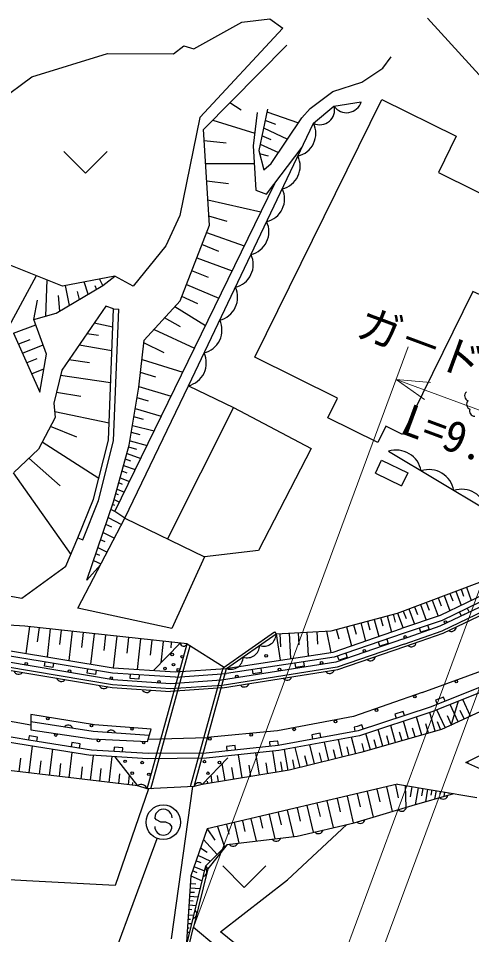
# Model space of a CAD drawing. Units: millimetres, scale not verified. Extents: x 40000 to 680000, y 20000 to 380000.
# Drawn here: x 223856 to 250085, y 267168 to 320150 of the extents above; entities that cross this region are included whole.
import ezdxf
from ezdxf.enums import TextEntityAlignment as Align

# ---------------------------------------------------------------- set-up
doc = ezdxf.new("R2010")
doc.units = ezdxf.units.MM
doc.header["$LTSCALE"] = 1000
for name, color, linetype, lineweight in [('S-BGD', 7, 'Continuous', 25), ('S-STR-HTXT', 7, 'Continuous', 13), ('S-STR-STRC', 7, 'Continuous', 25)]:
    doc.layers.add(name, color=color, linetype=linetype, lineweight=lineweight)
doc.styles.add('@ＭＳ ゴシック', font='')
doc.styles.add('ＭＳ ゴシック', font='')
doc.styles.get('@ＭＳ ゴシック').set_extended_font_data('@MS Gothic')
doc.styles.get('ＭＳ ゴシック').set_extended_font_data('MS Gothic')

msp = doc.modelspace()

# ---------------------------------------------------------------- linework, layer by layer
at = {"layer": 'S-BGD'}
for p, q in [((236789, 319926), (238402, 320126)), ((238402, 320126), (239152, 319588)), ((247521, 320150), (252939, 314209)), ((234018, 318388), (236789, 319926)), ((239152, 319588), (234349, 314420)), ((232828, 318101), (233436, 318569)), ((233436, 318569), (234018, 318388)), ((234566, 313718), (239382, 318595)), ((224637, 316759), (229016, 318115)), ((229016, 318115), (232828, 318101)), ((244940, 317276), (245419, 317931)), ((243729, 316466), (244940, 317276)), ((222753, 315377), (224637, 316759)), ((242056, 315920), (243729, 316466)), ((240739, 314927), (242056, 315920)), ((236746, 314848), (236100, 315271)), ((237538, 300561), (244892, 315460)), ((242118, 315072), (243694, 315326)), ((238268, 314890), (237765, 312503)), ((238235, 314735), (240062, 314113)), ((240251, 314396), (240739, 314927)), ((240940, 314083), (242118, 315072)), ((234349, 314420), (233193, 308745)), ((235106, 314265), (237530, 313503)), ((237679, 314703), (237440, 312779)), ((238759, 314008), (238132, 314245)), ((238487, 311756), (240251, 314396)), ((233695, 298906), (240940, 314083)), ((234912, 308199), (234566, 313718)), ((238042, 313816), (239428, 313164)), ((238487, 313124), (237945, 313357)), ((235873, 312927), (234608, 313059)), ((237440, 312779), (237599, 310222)), ((237843, 312872), (238907, 312384)), ((238216, 309983), (240280, 312702)), ((226488, 312452), (227738, 311202)), ((228988, 312452), (227738, 311202)), ((237765, 312503), (238056, 311387)), ((238329, 312189), (237814, 312317)), ((234689, 311761), (237504, 311755)), ((238056, 311387), (238487, 311756)), ((229440, 291628), (238687, 310603)), ((236014, 310577), (234754, 310728)), ((237599, 310222), (238216, 309983)), ((234821, 309655), (237887, 308961)), ((233193, 308745), (232388, 306989)), ((235934, 308410), (234880, 308719)), ((233220, 303825), (234912, 308199)), ((234744, 307763), (236929, 306996)), ((232388, 306989), (230491, 304667)), ((235453, 306671), (234476, 307072)), ((226417, 304673), (221850, 306485)), ((234181, 306307), (236223, 305547)), ((223197, 302102), (224903, 305274)), ((229441, 305251), (226417, 304673)), ((228743, 304697), (229441, 305251)), ((230491, 304667), (229441, 305251)), ((234851, 305168), (233889, 305554)), ((225455, 302932), (225531, 305025)), ((226040, 303096), (228743, 304697)), ((226811, 303552), (226592, 304707)), ((227894, 304194), (227671, 304913)), ((228287, 304699), (228372, 304477)), ((228753, 304704), (228557, 305082)), ((233579, 304752), (235451, 303963)), ((226155, 304123), (226245, 303217)), ((227267, 304359), (227379, 303889)), ((224758, 302737), (224969, 303857)), ((231143, 301536), (233220, 303825)), ((234243, 303644), (233315, 304072)), ((224758, 302737), (226040, 303096)), ((228915, 303508), (226365, 299803)), ((229362, 303352), (228915, 303508)), ((229065, 295762), (229362, 303352)), ((229362, 303352), (229662, 303340)), ((229364, 295719), (229662, 303340)), ((232906, 303479), (234684, 302390)), ((225483, 300730), (224758, 302737)), ((228250, 302542), (229321, 302306)), ((233239, 302306), (232314, 302826)), ((223582, 301940), (224871, 302425)), ((231710, 302162), (234045, 301078)), ((223582, 301940), (225093, 298535)), ((224519, 301560), (223865, 301301)), ((228497, 301806), (227816, 301912)), ((230825, 298824), (231143, 301536)), ((224092, 300790), (225288, 301270)), ((227380, 301279), (229267, 300941)), ((232286, 300811), (231125, 301388)), ((224930, 300453), (224341, 300228)), ((225093, 298535), (225483, 300730)), ((227973, 300234), (226780, 300407)), ((231012, 300424), (233374, 299701)), ((224626, 299587), (225333, 299883)), ((226365, 299803), (225916, 297908)), ((226299, 299526), (229195, 299088)), ((231817, 299404), (230925, 299675)), ((230014, 291253), (233695, 298906)), ((230278, 295463), (230825, 298824)), ((230829, 298858), (232694, 298306)), ((233695, 298906), (236300, 297643)), ((227474, 298292), (226062, 298524)), ((225916, 297908), (225992, 297069)), ((231383, 298011), (230724, 298202)), ((225961, 297414), (229104, 296761)), ((230625, 297594), (232127, 297143)), ((236300, 297643), (232477, 290058)), ((236300, 297643), (240800, 295272)), ((225992, 297069), (225021, 295245)), ((231096, 296960), (230548, 297118)), ((227248, 295934), (225719, 296557)), ((230903, 296069), (230399, 296207)), ((230465, 296614), (231712, 296290)), ((225242, 295660), (228509, 293570)), ((228202, 292357), (229065, 295762)), ((228488, 292264), (229364, 295719)), ((230322, 295730), (231307, 295459)), ((225021, 295245), (223588, 293883)), ((229366, 292197), (230278, 295463)), ((230704, 295215), (230249, 295360)), ((240800, 295272), (237747, 289386)), ((250947, 291721), (245268, 295114)), ((226285, 293124), (224464, 294716)), ((230370, 294555), (230051, 294652)), ((230147, 294992), (230939, 294705)), ((244512, 293856), (244867, 294595)), ((244867, 294595), (246384, 293866)), ((229950, 294289), (230623, 294056)), ((223556, 293869), (226887, 289147)), ((229754, 293588), (230288, 293370)), ((230150, 293854), (229858, 293959)), ((244512, 293856), (246029, 293126)), ((246384, 293866), (246029, 293126)), ((229892, 293205), (229672, 293294)), ((229660, 292590), (229492, 292648)), ((229571, 292933), (229992, 292762)), ((227304, 290119), (228202, 292357)), ((227583, 290007), (228488, 292264)), ((227821, 287662), (229366, 292197)), ((229445, 291986), (229311, 292036)), ((229402, 292327), (229710, 292182)), ((229440, 291628), (229211, 291742)), ((230014, 291253), (229440, 291628)), ((227303, 286042), (230014, 291253)), ((229274, 290728), (228919, 290887)), ((229058, 291293), (229827, 290893)), ((230014, 291253), (234619, 289018)), ((228759, 290417), (229412, 290096)), ((226600, 288480), (227304, 290119)), ((227304, 290119), (227583, 290007)), ((228889, 289887), (228619, 290006)), ((228464, 289550), (228992, 289288)), ((237747, 289386), (234619, 289018)), ((228210, 288804), (228635, 288601)), ((228574, 289094), (228342, 289192)), ((234619, 289018), (232734, 284880)), ((224051, 286622), (226600, 288480)), ((228613, 288560), (227821, 287662)), ((217256, 287823), (224051, 286622)), ((245799, 285760), (250548, 287544)), ((251748, 287302), (248255, 285614)), ((248260, 285019), (252969, 287276)), ((249776, 287254), (250064, 286488)), ((248148, 286642), (248320, 286185)), ((251894, 287039), (248369, 285336)), ((248375, 284742), (253114, 287013)), ((248432, 284603), (253186, 286882)), ((248498, 286774), (248829, 285891)), ((248829, 286898), (248989, 286472)), ((249159, 287022), (249468, 286200)), ((249468, 287138), (249617, 286741)), ((246782, 286129), (246951, 285680)), ((247116, 286254), (247457, 285344)), ((247457, 286383), (247630, 285922)), ((247798, 286511), (248149, 285578)), ((224236, 285014), (213386, 285667)), ((232734, 284880), (227303, 286042)), ((241965, 284737), (245799, 285760)), ((245188, 285597), (245439, 284658)), ((245540, 285691), (245662, 285234)), ((245799, 285760), (246125, 284893)), ((248255, 285614), (246033, 284862)), ((246124, 285882), (246289, 285443)), ((246449, 286004), (246783, 285116)), ((249487, 285598), (249378, 285824)), ((249937, 285816), (249487, 285598)), ((249829, 286041), (249937, 285816)), ((243250, 285080), (243393, 284543)), ((243663, 285190), (243941, 284145)), ((244054, 285294), (244190, 284786)), ((244446, 285399), (244710, 284409)), ((244817, 285498), (244946, 285016)), ((248369, 285336), (246130, 284578)), ((247536, 285054), (247617, 284817)), ((233624, 283980), (224236, 285014)), ((224504, 284985), (224286, 283431)), ((224963, 284093), (225089, 284920)), ((225701, 284851), (225519, 283227)), ((226335, 284780), (226242, 283951)), ((226969, 284709), (226780, 283019)), ((227603, 284638), (227506, 283776)), ((228236, 284568), (228040, 282810)), ((235713, 282598), (238686, 284678)), ((235908, 282551), (238772, 284555)), ((238686, 284678), (238772, 284555)), ((238772, 284555), (241965, 284737)), ((238772, 284555), (239002, 283038)), ((238977, 284567), (239020, 283807)), ((239528, 284598), (239611, 283130)), ((240042, 284628), (240082, 283918)), ((240556, 284657), (240634, 283285)), ((241187, 283963), (241143, 284690)), ((241694, 284721), (241927, 283481)), ((242063, 283502), (246033, 284862)), ((246130, 284578), (242134, 283209)), ((242426, 284260), (242273, 284819)), ((242836, 284969), (243130, 283868)), ((246078, 284249), (248260, 285019)), ((246176, 283965), (248375, 284742)), ((246226, 283824), (248432, 284603)), ((247143, 284657), (247063, 284894)), ((247617, 284817), (247143, 284657)), ((228895, 284494), (228795, 283598)), ((229554, 284421), (229351, 282595)), ((230239, 284344), (230139, 283447)), ((230924, 284268), (230727, 282507)), ((231584, 284194), (231488, 283329)), ((233213, 284025), (231672, 282446)), ((232245, 284120), (232108, 282892)), ((232705, 284069), (232670, 283750)), ((233166, 284017), (233160, 283971)), ((246078, 284249), (242226, 282933)), ((244778, 283851), (244697, 284087)), ((245251, 284013), (244778, 283851)), ((245170, 284249), (245251, 284013)), ((223402, 283577), (229341, 282596)), ((231309, 275596), (233624, 283980)), ((231520, 275607), (233801, 283869)), ((233624, 283980), (235770, 282637)), ((235870, 282563), (242063, 283502)), ((246177, 283966), (242299, 282641)), ((242335, 282495), (246226, 283824)), ((229345, 281912), (223170, 282944)), ((229307, 282297), (223356, 283280)), ((225365, 282695), (225405, 282942)), ((242226, 282933), (235610, 281880)), ((242134, 283209), (235902, 282264)), ((240363, 282941), (240400, 282694)), ((242412, 283040), (242331, 283277)), ((242885, 283202), (242412, 283040)), ((242804, 283439), (242885, 283202)), ((223104, 282499), (229291, 281465)), ((229309, 281614), (223126, 282647)), ((225858, 282613), (225365, 282695)), ((225899, 282860), (225858, 282613)), ((227831, 282287), (227872, 282534)), ((228365, 282453), (228325, 282206)), ((229341, 282596), (232945, 282364)), ((232945, 282364), (235870, 282563)), ((233817, 275731), (235713, 282598)), ((234028, 275743), (235908, 282551)), ((242299, 282641), (235644, 281581)), ((235661, 281432), (242335, 282495)), ((237434, 282244), (237397, 282491)), ((237891, 282566), (237929, 282319)), ((239906, 282619), (239869, 282866)), ((240400, 282694), (239906, 282619)), ((247224, 281173), (251280, 282659)), ((228325, 282206), (227831, 282287)), ((232945, 282063), (229307, 282297)), ((232667, 281675), (229345, 281912)), ((230334, 281981), (230350, 282230)), ((230833, 281949), (230334, 281981)), ((230849, 282198), (230833, 281949)), ((235610, 281880), (232667, 281675)), ((232945, 282063), (235902, 282264)), ((237929, 282319), (237434, 282244)), ((229291, 281465), (232667, 281224)), ((232667, 281374), (229309, 281614)), ((235644, 281581), (232667, 281374)), ((235661, 281432), (232667, 281224)), ((251467, 281841), (247681, 280331)), ((251600, 281571), (247784, 280049)), ((247224, 281173), (243241, 279777)), ((248453, 280908), (247989, 280723)), ((252507, 280960), (248330, 279035)), ((248546, 280676), (248453, 280908)), ((249745, 277122), (257756, 281062)), ((247681, 280331), (243516, 278963)), ((247989, 280723), (248081, 280491)), ((249295, 279480), (248839, 280470)), ((248901, 279256), (249318, 280696)), ((250010, 279809), (249571, 280762)), ((224577, 279287), (220651, 279982)), ((224584, 279902), (224574, 279011)), ((228267, 279310), (224584, 279902)), ((243241, 279777), (238858, 278951)), ((247784, 280049), (243591, 278671)), ((246112, 280079), (245637, 279923)), ((245637, 279923), (245715, 279685)), ((246190, 279841), (246112, 280079)), ((247193, 278709), (246892, 279756)), ((247978, 278934), (247669, 280012)), ((248552, 279138), (248078, 280167)), ((248924, 279309), (248691, 279813)), ((249652, 279644), (249428, 280130)), ((228186, 278916), (224579, 279466)), ((231538, 279054), (228267, 279310)), ((243737, 279298), (243455, 279205)), ((243815, 279061), (243737, 279298)), ((245686, 278276), (245402, 279267)), ((246429, 278489), (246137, 279508)), ((247586, 278821), (247433, 279353)), ((248080, 279500), (248275, 279019)), ((224471, 278422), (220512, 279056)), ((220765, 278712), (224423, 278126)), ((224574, 279011), (228089, 278499)), ((231432, 278681), (228186, 278916)), ((231337, 278341), (231538, 279054)), ((238858, 278951), (234790, 278572)), ((243516, 278963), (238884, 278114)), ((241322, 278815), (240830, 278725)), ((240830, 278725), (240875, 278479)), ((241367, 278569), (241322, 278815)), ((243455, 279205), (243289, 279175)), ((243289, 279175), (243334, 278929)), ((248330, 279035), (243666, 277697)), ((244222, 277856), (243954, 278791)), ((244944, 278063), (244668, 279025)), ((246058, 278383), (245913, 278885)), ((246811, 278599), (246663, 279116)), ((224479, 278674), (224439, 278427)), ((228082, 277837), (224471, 278422)), ((224511, 278669), (224479, 278674)), ((224973, 278594), (224511, 278669)), ((224933, 278347), (224973, 278594)), ((226947, 278274), (226907, 278027)), ((227440, 278194), (226947, 278274)), ((227400, 277947), (227440, 278194)), ((228089, 278499), (231337, 278341)), ((231372, 278466), (234790, 278572)), ((238848, 278362), (238384, 278312)), ((238384, 278312), (238411, 278063)), ((238863, 278364), (238848, 278362)), ((238908, 278118), (238863, 278364)), ((243591, 278671), (238927, 277817)), ((241826, 277243), (241566, 278300)), ((242619, 277439), (242371, 278448)), ((243376, 277625), (243139, 278588)), ((243872, 277756), (243740, 278216)), ((244583, 277960), (244447, 278434)), ((245315, 278170), (245175, 278658)), ((224423, 278126), (228049, 277538)), ((224491, 276520), (224679, 278081)), ((225663, 276379), (225845, 277894)), ((226799, 276242), (226975, 277711)), ((231363, 277641), (228082, 277837)), ((229404, 278009), (229389, 277759)), ((229903, 277979), (229404, 278009)), ((229888, 277729), (229903, 277979)), ((234721, 277668), (231363, 277641)), ((238884, 278114), (234721, 277668)), ((238927, 277817), (234738, 277368)), ((236395, 278099), (235898, 278046)), ((235898, 278046), (235925, 277797)), ((236422, 277850), (236395, 278099)), ((237813, 276398), (237605, 277675)), ((238771, 276554), (238572, 277779)), ((239461, 276666), (239248, 277876)), ((243666, 277697), (239528, 276677)), ((240165, 276834), (239880, 277992)), ((240996, 277039), (240723, 278146)), ((241411, 277141), (241278, 277682)), ((242223, 277341), (242096, 277857)), ((242998, 277532), (242876, 278025)), ((223906, 276590), (224001, 277383)), ((225077, 276449), (225169, 277218)), ((228031, 276098), (228196, 277530)), ((231355, 277341), (228049, 277538)), ((229104, 275974), (229277, 277465)), ((230762, 275782), (229463, 277454)), ((234738, 277368), (231355, 277341)), ((234494, 275857), (235984, 277401)), ((236814, 276235), (236597, 277567)), ((238292, 276476), (238190, 277101)), ((239021, 277155), (239113, 276609)), ((239720, 277270), (239824, 276750)), ((240581, 276936), (240441, 277503)), ((252341, 275949), (249745, 277122)), ((249833, 277166), (249886, 277058)), ((227222, 276191), (220476, 277002)), ((226231, 276310), (226320, 277056)), ((227494, 276160), (227577, 276881)), ((228568, 276036), (228652, 276767)), ((239528, 276677), (234494, 275857)), ((235815, 276072), (235654, 277060)), ((236315, 276154), (236204, 276834)), ((237314, 276316), (237207, 276969)), ((230762, 275782), (227222, 276191)), ((229664, 275909), (229728, 276469)), ((230223, 275845), (230287, 276395)), ((234828, 275912), (234808, 276037)), ((235075, 275952), (235004, 276386)), ((235445, 276012), (235387, 276368)), ((231378, 275600), (229456, 270013)), ((230471, 275816), (230489, 275964)), ((230720, 275787), (230725, 275831)), ((231309, 275596), (230762, 275782)), ((234028, 275743), (231309, 275596)), ((232715, 266930), (233948, 275738)), ((234494, 275857), (234028, 275743)), ((234581, 275872), (234570, 275937)), ((245802, 275863), (234783, 273279)), ((244593, 275579), (244763, 274852)), ((245149, 275710), (245483, 274288)), ((245683, 275835), (245837, 275074)), ((245802, 275863), (250384, 275107)), ((246246, 275789), (246271, 274520)), ((246615, 275729), (246519, 275147)), ((246985, 275668), (246822, 274682)), ((247257, 275623), (247186, 275195)), ((247529, 275578), (247409, 274852)), ((247776, 275537), (247725, 275233)), ((242294, 275040), (242476, 274266)), ((242875, 275176), (243237, 273628)), ((243455, 275312), (243633, 274553)), ((244036, 275448), (244384, 273963)), ((246640, 274629), (249048, 275327)), ((248022, 275496), (247941, 275007)), ((248269, 275456), (248238, 275270)), ((248516, 275415), (248474, 275161)), ((248762, 275374), (248751, 275306)), ((249009, 275334), (249006, 275315)), ((239983, 274499), (240165, 273726)), ((240554, 274632), (240917, 273086)), ((241134, 274768), (241316, 273995)), ((241714, 274904), (242077, 273357)), ((243293, 273641), (246640, 274629)), ((237833, 273994), (237990, 273322)), ((238359, 274118), (238688, 272713)), ((238886, 274241), (239057, 273510)), ((239412, 274365), (239769, 272842)), ((235379, 273419), (235787, 272233)), ((235900, 273541), (236032, 272977)), ((236341, 273645), (236618, 272467)), ((236824, 273758), (236968, 273142)), ((237306, 273871), (237607, 272585)), ((239430, 270336), (242870, 273542)), ((239979, 272867), (243293, 273641)), ((234783, 273279), (235218, 272627)), ((235941, 272386), (239979, 272867)), ((234565, 272662), (235359, 271805)), ((234701, 271148), (235941, 272386)), ((235941, 272386), (234815, 270978)), ((234779, 271910), (234388, 272163)), ((234430, 271313), (234131, 271434)), ((234248, 271767), (234972, 271419)), ((233567, 266449), (234701, 271148)), ((234195, 270735), (233926, 270855)), ((234815, 270978), (233998, 267601)), ((234019, 271118), (234634, 270869)), ((234815, 270978), (234701, 271148)), ((235680, 271140), (236930, 269890)), ((238180, 271140), (236930, 269890)), ((224324, 270289), (219348, 270540)), ((229456, 270013), (224324, 270289)), ((233827, 270576), (234492, 270280)), ((235556, 267333), (239430, 270336)), ((233784, 269885), (234387, 269847)), ((233799, 270135), (234123, 270114)), ((233752, 269386), (234268, 269353)), ((233768, 269635), (234048, 269618)), ((233705, 268637), (233897, 268625)), ((233721, 268887), (234149, 268860)), ((233737, 269136), (233973, 269122)), ((233685, 268320), (234014, 268300)), ((233638, 267572), (233737, 267566)), ((233654, 267821), (233895, 267806)), ((233669, 268071), (233812, 268062)), ((233717, 266482), (233998, 267601)), ((233998, 267601), (235288, 266526)), ((233622, 267322), (233776, 267313)), ((238557, 264932), (235556, 267333))]:
    msp.add_line(p, q, dxfattribs=at)
for points in [[(244892, 315460), (249194, 313337), (248156, 311235), (252490, 309095), (251439, 306965), (252063, 306657), (250780, 304058), (250161, 304363), (246077, 296089), (245119, 296562), (244656, 295623), (241762, 297052), (242327, 298197), (237538, 300561)], [(234783, 273279), (233827, 270576), (233567, 266449)]]:
    msp.add_lwpolyline(points, dxfattribs=at)
for centre in [(248571, 285242), (246241, 284382), (243875, 283584), (232756, 283363), (233339, 283239), (238193, 283291), (241402, 282885), (224315, 282824), (226814, 282404), (232340, 282554), (232833, 282781), (233111, 282479), (238963, 282504), (229237, 282008), (231994, 281792), (236494, 282105), (249195, 281806), (246801, 280930), (244576, 280149), (225566, 279660), (228093, 279255), (242204, 279490), (226021, 278709), (230432, 279061), (237334, 278723), (239816, 279037), (228497, 278400), (231109, 278271), (234933, 278495), (230030, 277190), (231022, 277118), (234621, 277175), (235490, 277120), (230449, 276503), (234829, 276499), (231410, 276438)]:
    msp.add_circle(centre, 75, dxfattribs=at)
for centre, radius, start, end in [((242845, 315581), 887, 215.0115, 343.281), ((241310, 314839), 841, 243.9272, 16.0637), ((239716, 313503), 1355, 283.605, 25.3613), ((238810, 311606), 1355, 283.605, 25.3613), ((237905, 309709), 1355, 283.605, 25.3613), ((236999, 307811), 1355, 283.605, 25.3613), ((236093, 305914), 1355, 283.605, 25.3613), ((235188, 304017), 1355, 283.605, 25.3613), ((234282, 302120), 1355, 283.605, 25.3613), ((233376, 300222), 1355, 283.605, 25.3613), ((249977, 298325), 300, 131.6965, 250.3117), ((250090, 297832), 300, 135.4217, 248.9788), ((250263, 297446), 300, 159.4472, 269.0234), ((245720, 293720), 1466, 10.3504, 107.9255), ((247612, 292589), 1466, 10.3504, 107.9255), ((249505, 291458), 1466, 10.3504, 107.9255), ((238056, 284562), 716, 250.5004, 359.4743), ((248914, 284982), 283, 233.6831, 357.5381), ((233426, 284069), 217, 191.7073, 335.7148), ((246595, 284096), 283, 227.5181, 351.3731), ((237101, 283894), 716, 250.5004, 359.4743), ((236147, 283226), 716, 250.5004, 359.4743), ((244232, 283284), 283, 226.9357, 350.7907), ((223875, 282505), 283, 198.5851, 322.4401), ((241869, 282556), 283, 217.1176, 340.9727), ((226341, 282093), 283, 198.5851, 322.4401), ((239401, 282163), 283, 217.1176, 340.9727), ((228807, 281681), 283, 198.5851, 322.4401), ((231283, 281456), 283, 203.9857, 327.8407), ((236932, 281770), 283, 217.1176, 340.9727), ((226736, 279002), 283, 19.4022, 143.2572), ((229227, 278707), 283, 23.9232, 147.7782), ((230970, 275497), 353, 16.2784, 126.0787), ((234289, 275687), 267, 39.7819, 167.9066), ((248435, 275288), 283, 224.2321, 348.0872), ((246034, 274590), 283, 224.5216, 348.3766), ((243636, 273882), 283, 224.5216, 348.3766), ((241215, 273293), 283, 221.2216, 345.0766), ((236290, 272562), 283, 214.8596, 338.7146), ((238772, 272858), 283, 214.8596, 338.7146), ((234483, 270809), 283, 284.5034, 48.3584), ((233896, 268379), 283, 284.5034, 48.3584)]:
    msp.add_arc(centre, radius, start, end, dxfattribs=at)
at = {"layer": 'S-STR-HTXT'}
for p, q in [((233915, 267387), (246414, 301147)), ((253902, 296242), (245720, 299272)), ((247711, 299086), (245720, 299272)), ((245720, 299272), (247351, 298116)), ((241330, 262288), (254596, 298118)), ((243091, 261339), (256454, 297430))]:
    msp.add_line(p, q, dxfattribs=at)
at = {"layer": 'S-STR-STRC'}
for p, q in [((231849, 273809), (231750, 273927)), ((232094, 273670), (231849, 273809)), ((232395, 273668), (232094, 273670)), ((232640, 273556), (232395, 273668)), ((232746, 273419), (232640, 273556)), ((227088, 259743), (231897, 272731))]:
    msp.add_line(p, q, dxfattribs=at)
msp.add_circle((232244, 273669), 1000, dxfattribs=at)
for centre, start, end in [((232250, 273923), 359.5549, 179.5549), ((232246, 273423), 179.5549, 359.5549)]:
    msp.add_arc(centre, 500, start, end, dxfattribs=at)

# ---------------------------------------------------------------- texts
at = {"layer": 'S-STR-HTXT', "style": 'ＭＳ ゴシック'}
msp.add_text('ガ－ドレ－ル', height=1833, rotation=339.683, dxfattribs=at).set_placement((250158, 298695), align=Align.BOTTOM_CENTER)
at = {"layer": 'S-STR-HTXT', "style": '@ＭＳ ゴシック'}
msp.add_text('L=9.0', height=1833, rotation=339.683, dxfattribs=at).set_placement((249463, 296819), align=Align.TOP_CENTER)

doc.saveas('drawing.dxf')
